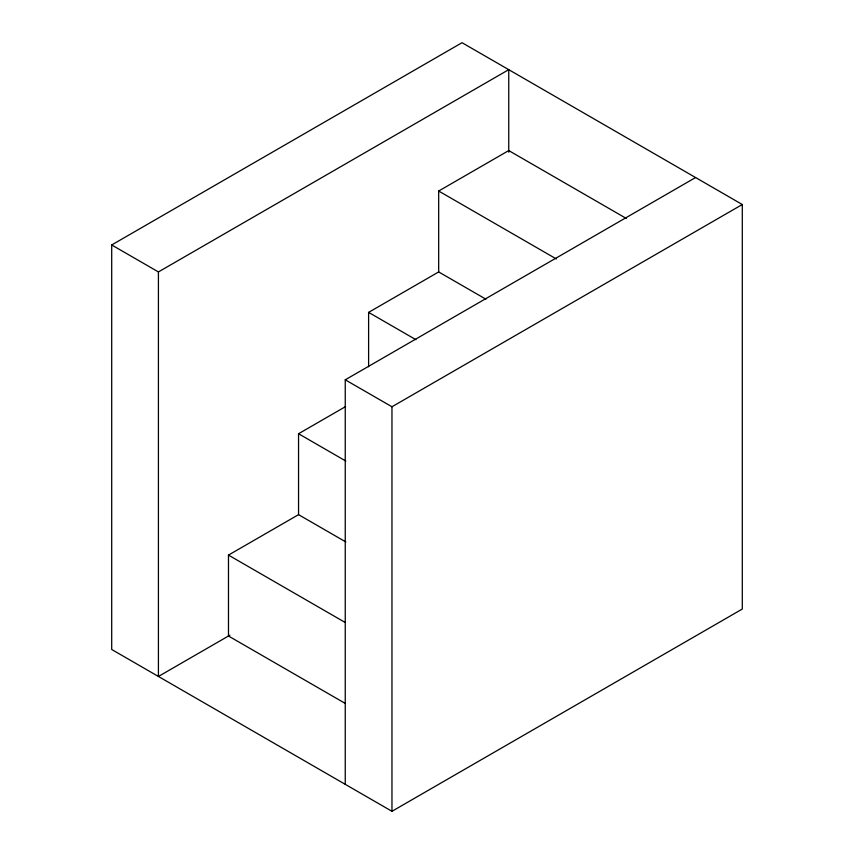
<?xml version="1.0" encoding="UTF-8"?>
<svg xmlns="http://www.w3.org/2000/svg" width="854" height="854" viewBox="0 0 854 854"><rect width="100%" height="100%" fill="white"/><g stroke="black" fill="none" stroke-linecap="round" stroke-linejoin="round"><path stroke-width="1.28" d="M111.703 244.959L462.035 42.7L742.297 204.512L742.297 609.041L391.965 811.3L111.703 649.488L111.703 244.959L158.417 271.935L508.749 69.665L508.749 152.172M368.608 366.761L368.608 312.383L438.678 271.935L438.678 191.029L508.749 150.571L626.388 218.496M345.251 784.335L345.251 379.806L695.583 177.536M344.963 703.258L228.477 636.006L228.477 555.1L298.548 514.652L298.548 433.747L345.635 406.557M345.251 379.806L391.965 406.771L742.297 204.512M229.865 635.205L158.417 676.464L158.417 271.935M438.678 191.029L556.317 258.943M438.678 271.935L485.969 299.231M368.608 312.383L415.898 339.689M298.548 433.747L345.838 461.043M298.548 514.652L345.838 541.948M228.477 555.1L344.963 622.352M391.965 406.771L391.965 811.3"/></g></svg>
